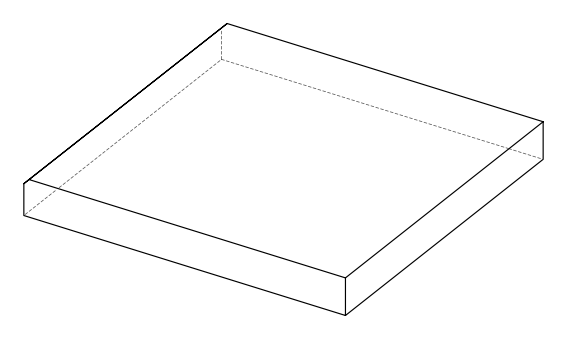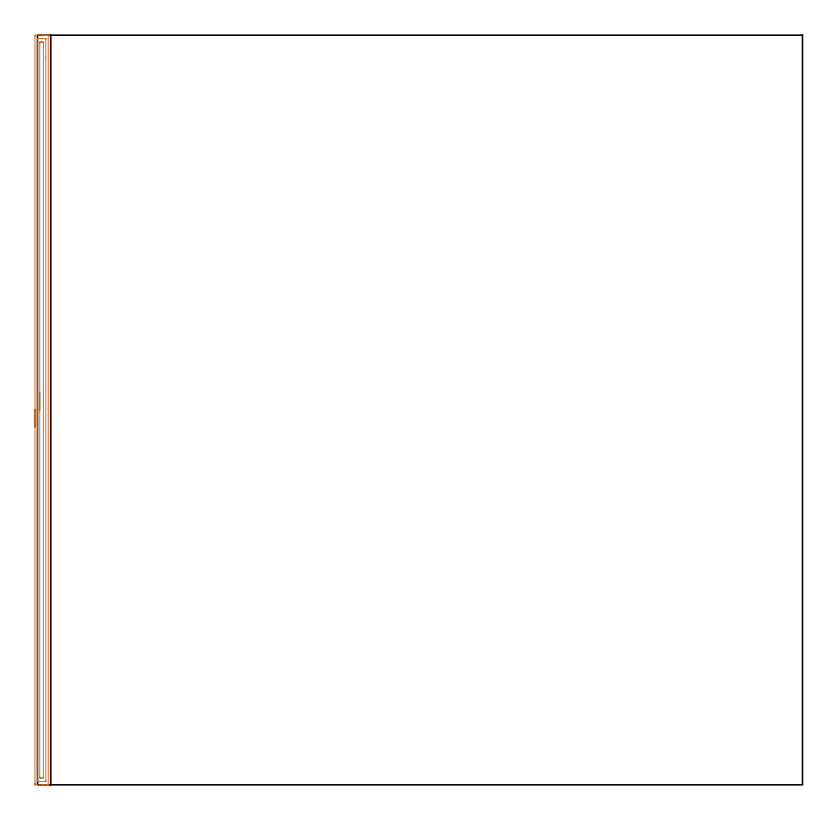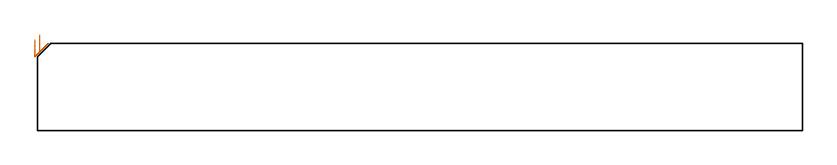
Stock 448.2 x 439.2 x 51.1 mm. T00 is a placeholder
(PLAN: 1 operations, 0 tool changes, 10.8 min)
(1 AREA_MILL | FG_CHAMFER_SURFACE | UGT0205_001 | 10.76 min | 13361 mm3)
(TOOL UGT0205_001 | Chamfer Mill 20 x 3 x 45 deg. | D20 FL50 Z2)
(OP 1 AREA_MILL)
G17 G21 G94 G90
T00 M6
G54
G17 G0 G90 X-1.5 Y209.6 S1061 M3
G43 Z61.1 H0
Z53.3
G94 G1 Y209.638 Z52.428 F250.
Y209.752 Z51.564
Y209.941 Z50.712
Y210.203 Z49.88
Y210.537 Z49.074
Y210.94 Z48.3
Y211.408 Z47.564
Y211.94 Z46.872
Y212.529 Z46.229
Y213.172 Z45.64
Y213.864 Z45.109
Y214.6 Z44.64
Y215.374 Z44.237
Y216.18 Z43.903
Y217.012 Z43.641
Y217.863 Z43.452
Y218.728 Z43.338
Y219.6 Z43.3
X-1.499 Y438.576 Z43.301
X-1.497 Y438.971 Z43.302
X-1.492 Y439.19 Z43.305
X-1.109 Y439.2 Z43.689
X3.277 Z48.072
X3.807 Z48.603
X4.154 Z48.95
X4.684 Z49.48
X5.031 Z49.826
X5.727 Z50.526
X5.99 Z50.789
X6.147 Y439.198 Z50.939
X6.297 Y439.19 Z51.088
X6.3 Y439.023 Z51.1
Y0.177
X6.298 Y0.01 Z51.089
X6.147 Y0.002 Z50.939
X5.99 Y0. Z50.789
X5.727 Z50.526
X5.031 Z49.826
X3.807 Z48.604
X3.277 Z48.072
X2.665 Z47.46
X-1.109 Y0.001 Z43.689
X-1.327 Y0.004 Z43.47
X-1.492 Y0.01 Z43.305
X-1.497 Y0.229 Z43.302
X-1.499 Y0.624 Z43.301
X-1.5 Y1.023 Z43.3
Y219.6
X-0.086 Z44.714
X-0.085 Y436.788 Z44.715
X-0.081 Y437.16 Z44.719
X-0.079 Y437.179 Z44.721
X-0.07 Y437.19 Z44.73
X0. Y437.195 Z44.8
X0.107 Y437.199 Z44.907
X0.242 Y437.2 Z45.042
X3.75 Z48.55
X4.628 Z49.428
X4.815 Y437.197 Z49.615
X4.849 Y437.195 Z49.649
X4.879 Y437.19 Z49.679
X4.881 Y437.146 Z49.681
X4.885 Y436.938 Z49.685
X4.886 Y425.964 Z49.686
X4.885 Y2.412 Z49.685
X4.881 Y2.04 Z49.681
X4.879 Y2.021 Z49.679
X4.87 Y2.01 Z49.67
X4.8 Y2.005 Z49.6
X4.693 Y2.002 Z49.493
X4.558 Y2. Z49.358
X1.05 Z45.85
X0.172 Z44.972
X-0.016 Y2.003 Z44.784
X-0.049 Y2.005 Z44.751
X-0.079 Y2.01 Z44.721
X-0.081 Y2.054 Z44.719
X-0.085 Y2.262 Z44.715
X-0.086 Y13.303 Z44.714
Y219.6
X1.329 Z46.129
Y434.305
X1.333 Y435.001 Z46.133
X1.336 Y435.192 Z46.136
X1.523 Y435.195 Z46.323
X2.205 Y435.2 Z47.005
X2.4 Z47.2
X3.082 Y435.199 Z47.882
X3.277 Y435.195 Z48.077
X3.465 Y435.189 Z48.265
X3.469 Y435.001 Z48.269
X3.471 Y434.804 Z48.271
Y4.895
X3.467 Y4.199 Z48.267
X3.464 Y4.008 Z48.264
X3.277 Y4.005 Z48.077
X2.595 Y4. Z47.395
X2.4 Z47.2
X1.718 Y4.001 Z46.518
X1.523 Y4.005 Z46.323
X1.335 Y4.011 Z46.135
X1.331 Y4.199 Z46.131
X1.329 Y4.397 Z46.129
Y219.6
Y220.472 Z46.167
Y221.336 Z46.28
Y222.188 Z46.469
Y223.02 Z46.732
Y223.826 Z47.065
Y224.6 Z47.468
Y225.336 Z47.937
Y226.028 Z48.468
Y226.671 Z49.057
Y227.26 Z49.701
Y227.791 Z50.393
Y228.26 Z51.129
Y228.663 Z51.902
Y228.997 Z52.708
Y229.259 Z53.54
Y229.448 Z54.392
Y229.562 Z55.257
Y229.6 Z56.129
G0 Z61.1
M5
M2
